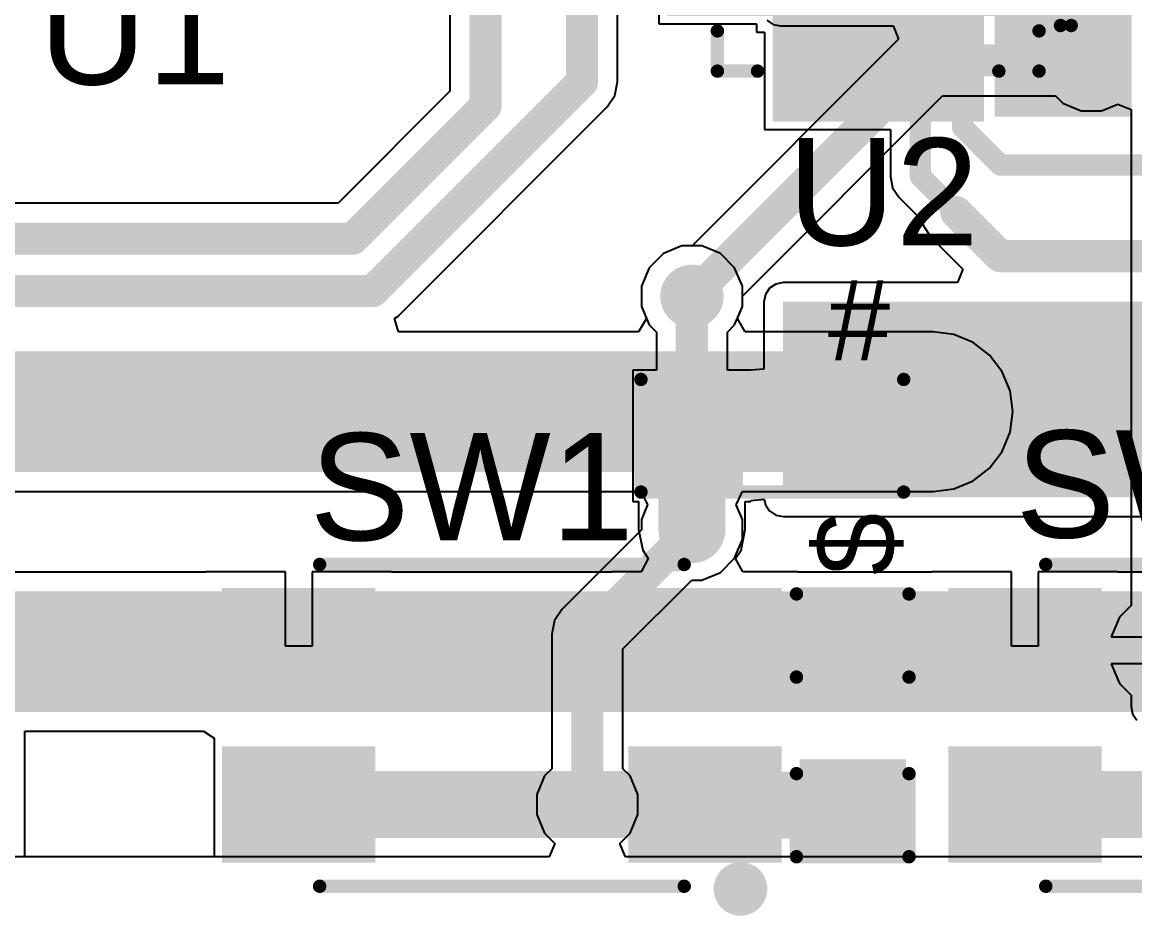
# Model space of a CAD drawing. Header units: millimetres. Extents: x -0.2 to 56.7, y -0.4 to 21.4.
# Drawn here: x 10.22 to 20.76, y -0.38 to 8.08 of the extents above; entities that cross this region are included whole.
import ezdxf

# ---------------------------------------------------------------- set-up
doc = ezdxf.new("R2010")
doc.units = ezdxf.units.MM
for name, color, linetype in [('BottomLayer', 5, 'Continuous'), ('TopLayer', 1, 'Continuous'), ('TopOverlay', 2, 'Continuous'), ('TopPaste', 8, 'Continuous'), ('TopSolder', 216, 'Continuous'), ('ViaHoleLayer', 16, 'Continuous')]:
    doc.layers.add(name, color=color, linetype=linetype)
doc.styles.add('Arial', font='', dxfattribs={"height": 0.2})
doc.styles.get('Arial').set_extended_font_data('Arial')

# ---------------------------------------------------------------- blocks, each defined once
blk = doc.blocks.new('20_QFN_3')
at = {"layer": 'TopLayer'}
for points in [[(-0.8999982, 1.90000255), (-0.6999985999999999, 1.90000255), (-0.6999985999999999, 1.10000161), (-0.8999982, 1.10000161)], [(-0.499999, 1.90000255), (-0.2999994, 1.90000255), (-0.2999994, 1.10000161), (-0.499999, 1.10000161)], [(-0.0999998, 1.90000255), (0.0999998, 1.90000255), (0.0999998, 1.10000161), (-0.0999998, 1.10000161)], [(0.30000194, 1.90000255), (0.50000154, 1.90000255), (0.50000154, 1.10000161), (0.30000194, 1.10000161)], [(0.7000011399999999, 1.90000255), (0.90000074, 1.90000255), (0.90000074, 1.10000161), (0.7000011399999999, 1.10000161)], [(-1.90000001, 0.90000074), (-1.09999907, 0.90000074), (-1.09999907, 0.7000011399999999), (-1.90000001, 0.7000011399999999)], [(-0.8999994699999999, 0.8999994699999999), (0.8999994699999999, 0.8999994699999999), (0.8999994699999999, -0.8999994699999999), (-0.8999994699999999, -0.8999994699999999)], [(1.10000161, 0.90000074), (1.90000255, 0.90000074), (1.90000255, 0.7000011399999999), (1.10000161, 0.7000011399999999)], [(-1.90000001, 0.50000154), (-1.09999907, 0.50000154), (-1.09999907, 0.30000194), (-1.90000001, 0.30000194)], [(1.10000161, 0.50000154), (1.90000255, 0.50000154), (1.90000255, 0.30000194), (1.10000161, 0.30000194)], [(-1.90000001, 0.0999998), (-1.09999907, 0.0999998), (-1.09999907, -0.0999998), (-1.90000001, -0.0999998)], [(1.10000161, 0.10000234), (1.90000255, 0.10000234), (1.90000255, -0.09999725999999999), (1.10000161, -0.09999725999999999)], [(-1.90000001, -0.2999994), (-1.09999907, -0.2999994), (-1.09999907, -0.499999), (-1.90000001, -0.499999)], [(1.10000161, -0.2999994), (1.90000255, -0.2999994), (1.90000255, -0.499999), (1.10000161, -0.499999)], [(-1.90000001, -0.6999985999999999), (-1.09999907, -0.6999985999999999), (-1.09999907, -0.8999982), (-1.90000001, -0.8999982)], [(1.10000161, -0.6999985999999999), (1.90000255, -0.6999985999999999), (1.90000255, -0.8999982), (1.10000161, -0.8999982)], [(-0.8999982, -1.09999907), (-0.6999985999999999, -1.09999907), (-0.6999985999999999, -1.90000001), (-0.8999982, -1.90000001)], [(-0.499999, -1.09999907), (-0.2999994, -1.09999907), (-0.2999994, -1.90000001), (-0.499999, -1.90000001)], [(-0.09999725999999999, -1.09999907), (0.10000234, -1.09999907), (0.10000234, -1.90000001), (-0.09999725999999999, -1.90000001)], [(0.30000194, -1.09999907), (0.50000154, -1.09999907), (0.50000154, -1.90000001), (0.30000194, -1.90000001)], [(0.7000011399999999, -1.09999907), (0.90000074, -1.09999907), (0.90000074, -1.90000001), (0.7000011399999999, -1.90000001)]]:
    blk.add_hatch(color=1, dxfattribs=at).paths.add_polyline_path(points)
at = {"layer": 'TopPaste'}
for points in [[(-0.8999982, 1.90000255), (-0.6999985999999999, 1.90000255), (-0.6999985999999999, 1.10000161), (-0.8999982, 1.10000161)], [(-0.499999, 1.90000255), (-0.2999994, 1.90000255), (-0.2999994, 1.10000161), (-0.499999, 1.10000161)], [(-0.0999998, 1.90000255), (0.0999998, 1.90000255), (0.0999998, 1.10000161), (-0.0999998, 1.10000161)], [(0.30000194, 1.90000255), (0.50000154, 1.90000255), (0.50000154, 1.10000161), (0.30000194, 1.10000161)], [(0.7000011399999999, 1.90000255), (0.90000074, 1.90000255), (0.90000074, 1.10000161), (0.7000011399999999, 1.10000161)], [(-1.90000001, 0.90000074), (-1.09999907, 0.90000074), (-1.09999907, 0.7000011399999999), (-1.90000001, 0.7000011399999999)], [(-0.8999994699999999, 0.8999994699999999), (0.8999994699999999, 0.8999994699999999), (0.8999994699999999, -0.8999994699999999), (-0.8999994699999999, -0.8999994699999999)], [(1.10000161, 0.90000074), (1.90000255, 0.90000074), (1.90000255, 0.7000011399999999), (1.10000161, 0.7000011399999999)], [(-1.90000001, 0.50000154), (-1.09999907, 0.50000154), (-1.09999907, 0.30000194), (-1.90000001, 0.30000194)], [(1.10000161, 0.50000154), (1.90000255, 0.50000154), (1.90000255, 0.30000194), (1.10000161, 0.30000194)], [(-1.90000001, 0.0999998), (-1.09999907, 0.0999998), (-1.09999907, -0.0999998), (-1.90000001, -0.0999998)], [(1.10000161, 0.10000234), (1.90000255, 0.10000234), (1.90000255, -0.09999725999999999), (1.10000161, -0.09999725999999999)], [(-1.90000001, -0.2999994), (-1.09999907, -0.2999994), (-1.09999907, -0.499999), (-1.90000001, -0.499999)], [(1.10000161, -0.2999994), (1.90000255, -0.2999994), (1.90000255, -0.499999), (1.10000161, -0.499999)], [(-1.90000001, -0.6999985999999999), (-1.09999907, -0.6999985999999999), (-1.09999907, -0.8999982), (-1.90000001, -0.8999982)], [(1.10000161, -0.6999985999999999), (1.90000255, -0.6999985999999999), (1.90000255, -0.8999982), (1.10000161, -0.8999982)], [(-0.8999982, -1.09999907), (-0.6999985999999999, -1.09999907), (-0.6999985999999999, -1.90000001), (-0.8999982, -1.90000001)], [(-0.499999, -1.09999907), (-0.2999994, -1.09999907), (-0.2999994, -1.90000001), (-0.499999, -1.90000001)], [(-0.09999725999999999, -1.09999907), (0.10000234, -1.09999907), (0.10000234, -1.90000001), (-0.09999725999999999, -1.90000001)], [(0.30000194, -1.09999907), (0.50000154, -1.09999907), (0.50000154, -1.90000001), (0.30000194, -1.90000001)], [(0.7000011399999999, -1.09999907), (0.90000074, -1.09999907), (0.90000074, -1.90000001), (0.7000011399999999, -1.90000001)]]:
    blk.add_hatch(color=8, dxfattribs=at).paths.add_polyline_path(points)
at = {"layer": 'TopSolder'}
for points in [[(-1.0015982, 2.00160255), (-0.5983986, 2.00160255), (-0.5983986, 0.9984016099999999), (-1.0015982, 0.9984016099999999)], [(-0.601599, 2.00160255), (-0.1983994, 2.00160255), (-0.1983994, 0.9984016099999999), (-0.601599, 0.9984016099999999)], [(-0.2015998, 2.00160255), (0.2015998, 2.00160255), (0.2015998, 0.9984016099999999), (-0.2015998, 0.9984016099999999)], [(0.19840194, 2.00160255), (0.60160154, 2.00160255), (0.60160154, 0.9984016099999999), (0.19840194, 0.9984016099999999)], [(0.59840114, 2.00160255), (1.00160074, 2.00160255), (1.00160074, 0.9984016099999999), (0.59840114, 0.9984016099999999)], [(-2.00160001, 1.00160074), (-0.99839907, 1.00160074), (-0.99839907, 0.59840114), (-2.00160001, 0.59840114)], [(-1.00159947, 1.00159947), (1.00159947, 1.00159947), (1.00159947, -1.00159947), (-1.00159947, -1.00159947)], [(0.9984016099999999, 1.00160074), (2.00160255, 1.00160074), (2.00160255, 0.59840114), (0.9984016099999999, 0.59840114)], [(-2.00160001, 0.60160154), (-0.99839907, 0.60160154), (-0.99839907, 0.19840194), (-2.00160001, 0.19840194)], [(0.9984016099999999, 0.60160154), (2.00160255, 0.60160154), (2.00160255, 0.19840194), (0.9984016099999999, 0.19840194)], [(-2.00160001, 0.2015998), (-0.99839907, 0.2015998), (-0.99839907, -0.2015998), (-2.00160001, -0.2015998)], [(0.9984016099999999, 0.20160234), (2.00160255, 0.20160234), (2.00160255, -0.20159726), (0.9984016099999999, -0.20159726)], [(-2.00160001, -0.1983994), (-0.99839907, -0.1983994), (-0.99839907, -0.601599), (-2.00160001, -0.601599)], [(0.9984016099999999, -0.1983994), (2.00160255, -0.1983994), (2.00160255, -0.601599), (0.9984016099999999, -0.601599)], [(-2.00160001, -0.5983986), (-0.99839907, -0.5983986), (-0.99839907, -1.0015982), (-2.00160001, -1.0015982)], [(0.9984016099999999, -0.5983986), (2.00160255, -0.5983986), (2.00160255, -1.0015982), (0.9984016099999999, -1.0015982)], [(-1.0015982, -0.99839907), (-0.5983986, -0.99839907), (-0.5983986, -2.00160001), (-1.0015982, -2.00160001)], [(-0.601599, -0.99839907), (-0.1983994, -0.99839907), (-0.1983994, -2.00160001), (-0.601599, -2.00160001)], [(-0.20159726, -0.99839907), (0.20160234, -0.99839907), (0.20160234, -2.00160001), (-0.20159726, -2.00160001)], [(0.19840194, -0.99839907), (0.60160154, -0.99839907), (0.60160154, -2.00160001), (0.19840194, -2.00160001)], [(0.59840114, -0.99839907), (1.00160074, -0.99839907), (1.00160074, -2.00160001), (0.59840114, -2.00160001)]]:
    blk.add_hatch(color=216, dxfattribs=at).paths.add_polyline_path(points)
at = {"layer": 'TopOverlay', "const_width": 0.127}
for points in [[(-1.524, 1.524), (-1.524, 1.143)], [(-1.143, 1.524), (-1.524, 1.524)], [(1.524, 1.524), (1.143, 1.524)], [(1.524, 1.524), (1.524, 1.143)], [(-1.524, -1.143), (-1.524, -1.524)], [(1.524, -1.143), (1.524, -1.524)], [(-1.143, -1.524), (-1.524, -1.524)], [(1.524, -1.524), (1.143, -1.524)]]:
    blk.add_lwpolyline(points, dxfattribs=at)
at = {"layer": 'TopOverlay'}
for points, const_width in [([(-1.55575, 1.524, 1), (-1.49225, 1.524, 1)], 0.0635), ([(-1.55575, 1.524, 1), (-1.49225, 1.524, 1)], 0.0635), ([(-1.17475, 1.524, 1), (-1.11125, 1.524, 1)], 0.0635), ([(1.11125, 1.524, 1), (1.17475, 1.524, 1)], 0.0635), ([(1.49225, 1.524, 1), (1.55575, 1.524, 1)], 0.0635), ([(1.49225, 1.524, 1), (1.55575, 1.524, 1)], 0.0635), ([(-1.7272, 1.0922, 1), (-1.8288, 1.0922, 1)], 0.127), ([(-1.55575, 1.143, 1), (-1.49225, 1.143, 1)], 0.0635), ([(1.49225, 1.143, 1), (1.55575, 1.143, 1)], 0.0635), ([(-1.86055, 1.0922, 1), (-1.79705, 1.0922, 1)], 0.0635), ([(-1.75895, 1.0922, 1), (-1.69545, 1.0922, 1)], 0.0635), ([(-1.55575, -1.143, 1), (-1.49225, -1.143, 1)], 0.0635), ([(1.49225, -1.143, 1), (1.55575, -1.143, 1)], 0.0635), ([(-1.55575, -1.524, 1), (-1.49225, -1.524, 1)], 0.0635), ([(-1.55575, -1.524, 1), (-1.49225, -1.524, 1)], 0.0635), ([(-1.17475, -1.524, 1), (-1.11125, -1.524, 1)], 0.0635), ([(1.11125, -1.524, 1), (1.17475, -1.524, 1)], 0.0635), ([(1.49225, -1.524, 1), (1.55575, -1.524, 1)], 0.0635), ([(1.49225, -1.524, 1), (1.55575, -1.524, 1)], 0.0635)]:
    blk.add_lwpolyline(points, format="xyb", close=True, dxfattribs=dict(at, const_width=const_width))
blk = doc.blocks.new('TS_1185EC_C_D_B_7')
at = {"layer": 'TopLayer'}
for points in [[(-2.54999998, 1.20000141), (-1.29999994, 1.20000141), (-1.29999994, 0.30000067), (-2.54999998, 0.30000067)], [(1.29999994, 1.20000141), (2.54999998, 1.20000141), (2.54999998, 0.30000067), (1.29999994, 0.30000067)], [(-2.54999998, -0.29999813), (-1.29999994, -0.29999813), (-1.29999994, -1.19999887), (-2.54999998, -1.19999887)], [(1.29999994, -0.29999813), (2.54999998, -0.29999813), (2.54999998, -1.19999887), (1.29999994, -1.19999887)]]:
    blk.add_hatch(color=1, dxfattribs=at).paths.add_polyline_path(points)
at = {"layer": 'TopPaste'}
for points in [[(-2.54999998, 1.20000141), (-1.29999994, 1.20000141), (-1.29999994, 0.30000067), (-2.54999998, 0.30000067)], [(1.29999994, 1.20000141), (2.54999998, 1.20000141), (2.54999998, 0.30000067), (1.29999994, 0.30000067)], [(-2.54999998, -0.29999813), (-1.29999994, -0.29999813), (-1.29999994, -1.19999887), (-2.54999998, -1.19999887)], [(1.29999994, -0.29999813), (2.54999998, -0.29999813), (2.54999998, -1.19999887), (1.29999994, -1.19999887)]]:
    blk.add_hatch(color=8, dxfattribs=at).paths.add_polyline_path(points)
at = {"layer": 'TopSolder'}
for points in [[(-2.65159998, 1.30160141), (-1.19839994, 1.30160141), (-1.19839994, 0.19840067), (-2.65159998, 0.19840067)], [(1.19839994, 1.30160141), (2.65159998, 1.30160141), (2.65159998, 0.19840067), (1.19839994, 0.19840067)], [(-2.65159998, -0.19839813), (-1.19839994, -0.19839813), (-1.19839994, -1.30159887), (-2.65159998, -1.30159887)], [(1.19839994, -0.19839813), (2.65159998, -0.19839813), (2.65159998, -1.30159887), (1.19839994, -1.30159887)]]:
    blk.add_hatch(color=216, dxfattribs=at).paths.add_polyline_path(points)
at = {"layer": 'TopOverlay'}
for points, const_width in [([(-2.1336, 1.5494, 1), (-2.3876, 1.5494, 1)], 0.254), ([(-2.4511, 1.5494, 1), (-2.3241, 1.5494, 1)], 0.127), ([(-2.1971, 1.5494, 1), (-2.0701, 1.5494, 1)], 0.127), ([(-1.75895, 1.524, 1), (-1.69545, 1.524, 1)], 0.0635), ([(1.69545, 1.524, 1), (1.75895, 1.524, 1)], 0.0635), ([(-1.75895, -1.52399746, 1), (-1.69545, -1.52399746, 1)], 0.0635), ([(1.69545, -1.52399746, 1), (1.75895, -1.52399746, 1)], 0.0635)]:
    blk.add_lwpolyline(points, format="xyb", close=True, dxfattribs=dict(at, const_width=const_width))
at = {"layer": 'TopOverlay', "const_width": 0.127}
for points in [[(1.7272, 1.524), (-1.7272, 1.524)], [(1.7272, -1.52399746), (-1.7272, -1.52399746)]]:
    blk.add_lwpolyline(points, dxfattribs=at)
blk = doc.blocks.new('TS_1185EC_C_D_B_9')
at = {"layer": 'TopLayer'}
for points in [[(-2.54999998, 1.20000141), (-1.29999994, 1.20000141), (-1.29999994, 0.30000067), (-2.54999998, 0.30000067)], [(1.29999994, 1.20000141), (2.54999998, 1.20000141), (2.54999998, 0.30000067), (1.29999994, 0.30000067)], [(-2.54999998, -0.29999813), (-1.29999994, -0.29999813), (-1.29999994, -1.19999887), (-2.54999998, -1.19999887)], [(1.29999994, -0.29999813), (2.54999998, -0.29999813), (2.54999998, -1.19999887), (1.29999994, -1.19999887)]]:
    blk.add_hatch(color=1, dxfattribs=at).paths.add_polyline_path(points)
at = {"layer": 'TopPaste'}
for points in [[(-2.54999998, 1.20000141), (-1.29999994, 1.20000141), (-1.29999994, 0.30000067), (-2.54999998, 0.30000067)], [(1.29999994, 1.20000141), (2.54999998, 1.20000141), (2.54999998, 0.30000067), (1.29999994, 0.30000067)], [(-2.54999998, -0.29999813), (-1.29999994, -0.29999813), (-1.29999994, -1.19999887), (-2.54999998, -1.19999887)], [(1.29999994, -0.29999813), (2.54999998, -0.29999813), (2.54999998, -1.19999887), (1.29999994, -1.19999887)]]:
    blk.add_hatch(color=8, dxfattribs=at).paths.add_polyline_path(points)
at = {"layer": 'TopSolder'}
for points in [[(-2.65159998, 1.30160141), (-1.19839994, 1.30160141), (-1.19839994, 0.19840067), (-2.65159998, 0.19840067)], [(1.19839994, 1.30160141), (2.65159998, 1.30160141), (2.65159998, 0.19840067), (1.19839994, 0.19840067)], [(-2.65159998, -0.19839813), (-1.19839994, -0.19839813), (-1.19839994, -1.30159887), (-2.65159998, -1.30159887)], [(1.19839994, -0.19839813), (2.65159998, -0.19839813), (2.65159998, -1.30159887), (1.19839994, -1.30159887)]]:
    blk.add_hatch(color=216, dxfattribs=at).paths.add_polyline_path(points)
at = {"layer": 'TopOverlay'}
for points, const_width in [([(-2.1336, 1.5494, 1), (-2.3876, 1.5494, 1)], 0.254), ([(-2.4511, 1.5494, 1), (-2.3241, 1.5494, 1)], 0.127), ([(-2.1971, 1.5494, 1), (-2.0701, 1.5494, 1)], 0.127), ([(-1.75895, 1.524, 1), (-1.69545, 1.524, 1)], 0.0635), ([(1.69545, 1.524, 1), (1.75895, 1.524, 1)], 0.0635), ([(-1.75895, -1.52399746, 1), (-1.69545, -1.52399746, 1)], 0.0635), ([(1.69545, -1.52399746, 1), (1.75895, -1.52399746, 1)], 0.0635)]:
    blk.add_lwpolyline(points, format="xyb", close=True, dxfattribs=dict(at, const_width=const_width))
at = {"layer": 'TopOverlay', "const_width": 0.127}
for points in [[(1.7272, 1.524), (-1.7272, 1.524)], [(1.7272, -1.52399746), (-1.7272, -1.52399746)]]:
    blk.add_lwpolyline(points, dxfattribs=at)
blk = doc.blocks.new('RES_0603_13')
at = {"layer": 'TopLayer'}
for points in [[(-0.3809999999999999, 0.4445), (-0.3809999999999999, -0.4445), (-1.143, -0.4445), (-1.143, 0.4445)], [(1.143, 0.4445), (1.143, -0.4445), (0.3809999999999999, -0.4445), (0.3809999999999999, 0.4445)]]:
    blk.add_hatch(color=1, dxfattribs=at).paths.add_polyline_path(points)
at = {"layer": 'TopPaste'}
for points in [[(-0.3809999999999999, 0.4445), (-0.3809999999999999, -0.4445), (-1.143, -0.4445), (-1.143, 0.4445)], [(1.143, 0.4445), (1.143, -0.4445), (0.3809999999999999, -0.4445), (0.3809999999999999, 0.4445)]]:
    blk.add_hatch(color=8, dxfattribs=at).paths.add_polyline_path(points)
at = {"layer": 'TopSolder'}
for points in [[(-0.2794, 0.5460999999999999), (-0.2794, -0.5460999999999999), (-1.2446, -0.5460999999999999), (-1.2446, 0.5460999999999999)], [(1.2446, 0.5460999999999999), (1.2446, -0.5460999999999999), (0.2794, -0.5460999999999999), (0.2794, 0.5460999999999999)]]:
    blk.add_hatch(color=216, dxfattribs=at).paths.add_polyline_path(points)
at = {"layer": 'TopOverlay', "const_width": 0.127}
for points in [[(-1.2446, 0.5334), (-1.2446, -0.5334)], [(1.2446, 0.5334), (-1.2446, 0.5334)], [(1.2446, 0.5334), (1.2446, -0.5334)], [(1.2446, -0.5334), (-1.2446, -0.5334)]]:
    blk.add_lwpolyline(points, dxfattribs=at)
at = {"layer": 'TopOverlay', "const_width": 0.0635}
for points in [[(-1.27635, 0.5334, 1), (-1.21285, 0.5334, 1)], [(-1.27635, 0.5334, 1), (-1.21285, 0.5334, 1)], [(1.21285, 0.5334, 1), (1.27635, 0.5334, 1)], [(1.21285, 0.5334, 1), (1.27635, 0.5334, 1)], [(-1.27635, -0.5334, 1), (-1.21285, -0.5334, 1)], [(-1.27635, -0.5334, 1), (-1.21285, -0.5334, 1)], [(1.21285, -0.5334, 1), (1.27635, -0.5334, 1)], [(1.21285, -0.5334, 1), (1.27635, -0.5334, 1)]]:
    blk.add_lwpolyline(points, format="xyb", close=True, dxfattribs=at)
blk = doc.blocks.new('C__0603_22')
at = {"layer": 'TopLayer'}
for points in [[(-0.3809999999999999, 0.4445), (-0.3809999999999999, -0.4445), (-1.143, -0.4445), (-1.143, 0.4445)], [(1.143, 0.4445), (1.143, -0.4445), (0.3809999999999999, -0.4445), (0.3809999999999999, 0.4445)]]:
    blk.add_hatch(color=1, dxfattribs=at).paths.add_polyline_path(points)
at = {"layer": 'TopPaste'}
for points in [[(-0.3809999999999999, 0.4445), (-0.3809999999999999, -0.4445), (-1.143, -0.4445), (-1.143, 0.4445)], [(1.143, 0.4445), (1.143, -0.4445), (0.3809999999999999, -0.4445), (0.3809999999999999, 0.4445)]]:
    blk.add_hatch(color=8, dxfattribs=at).paths.add_polyline_path(points)
at = {"layer": 'TopSolder'}
for points in [[(-0.3210001199999999, 0.50449988), (-0.3210001199999999, -0.50449988), (-1.20299988, -0.50449988), (-1.20299988, 0.50449988)], [(1.20299988, 0.50449988), (1.20299988, -0.50449988), (0.3210001199999999, -0.50449988), (0.3210001199999999, 0.50449988)]]:
    blk.add_hatch(color=216, dxfattribs=at).paths.add_polyline_path(points)
at = {"layer": 'TopOverlay', "const_width": 0.127}
for points in [[(-1.2446, 0.5334), (-1.2446, -0.5334)], [(-1.2446, 0.5334), (-0.4571999999999999, 0.5334)], [(0.4571999999999999, 0.5334), (1.2446, 0.5334)], [(1.2446, 0.5334), (1.2446, -0.5334)], [(-1.2446, -0.5334), (-0.4571999999999999, -0.5334)], [(0.4571999999999999, -0.5334), (1.2446, -0.5334)]]:
    blk.add_lwpolyline(points, dxfattribs=at)
at = {"layer": 'TopOverlay', "const_width": 0.0635}
for points in [[(-1.27635, 0.5334, 1), (-1.21285, 0.5334, 1)], [(-1.27635, 0.5334, 1), (-1.21285, 0.5334, 1)], [(-0.4889499999999999, 0.5334, 1), (-0.42545, 0.5334, 1)], [(0.42545, 0.5334, 1), (0.4889499999999999, 0.5334, 1)], [(1.21285, 0.5334, 1), (1.27635, 0.5334, 1)], [(1.21285, 0.5334, 1), (1.27635, 0.5334, 1)], [(-1.27635, -0.5334, 1), (-1.21285, -0.5334, 1)], [(-1.27635, -0.5334, 1), (-1.21285, -0.5334, 1)], [(-0.4889499999999999, -0.5334, 1), (-0.42545, -0.5334, 1)], [(0.42545, -0.5334, 1), (0.4889499999999999, -0.5334, 1)], [(1.21285, -0.5334, 1), (1.27635, -0.5334, 1)], [(1.21285, -0.5334, 1), (1.27635, -0.5334, 1)]]:
    blk.add_lwpolyline(points, format="xyb", close=True, dxfattribs=at)

msp = doc.modelspace()

# ---------------------------------------------------------------- hatches: boundary and pattern name
at = {"layer": 'BottomLayer'}
h = msp.add_hatch(color=5, dxfattribs=at)
edge = h.paths.add_edge_path()
edge.add_arc((20.3454, 7.7216), 0.2999994, 0, 360)
h = msp.add_hatch(color=5, dxfattribs=at)
edge = h.paths.add_edge_path()
edge.add_arc((16.5608, 5.4864), 0.2999994, 0, 360)
h = msp.add_hatch(color=5, dxfattribs=at)
edge = h.paths.add_edge_path()
edge.add_arc((18.8468, 4.3942), 0.2999994, 0, 360)
h = msp.add_hatch(color=5, dxfattribs=at)
edge = h.paths.add_edge_path()
edge.add_arc((16.5608, 3.2766), 0.2999994, 0, 360)
h = msp.add_hatch(color=5, dxfattribs=at)
edge = h.paths.add_edge_path()
edge.add_arc((15.5702, 0.67239896), 0.2999994, 0, 360)
at = {"layer": 'TopLayer'}
for points in [[(19.431, 7.188202539999999), (20.7264, 7.188202539999999), (20.7264, 8.45819746), (19.431, 8.45819746)], [(17.4244, 3.581399999999999), (24.13, 3.581399999999999), (24.13, 5.4356), (17.4244, 5.4356)], [(7.289799999999999, 1.5494), (26.8986, 1.5494), (26.8986, 2.6924), (7.289799999999999, 2.6924)]]:
    msp.add_hatch(color=1, dxfattribs=at).paths.add_polyline_path(points)
h = msp.add_hatch(color=1, dxfattribs=at)
edge = h.paths.add_edge_path()
edge.add_arc((20.3454, 7.7216), 0.2999994, 0, 360)
h = msp.add_hatch(color=1, dxfattribs=at)
edge = h.paths.add_edge_path()
edge.add_arc((16.5608, 5.4864), 0.2999994, 0, 360)
h = msp.add_hatch(color=1, dxfattribs=at)
edge = h.paths.add_edge_path()
edge.add_arc((18.8468, 4.3942), 0.2999994, 0, 360)
h = msp.add_hatch(color=1, dxfattribs=at)
edge = h.paths.add_edge_path()
edge.add_arc((16.5608, 3.2766), 0.2999994, 0, 360)
h = msp.add_hatch(color=1, dxfattribs=at)
edge = h.paths.add_edge_path()
edge.add_arc((15.5702, 0.67239896), 0.2999994, 0, 360)
at = {"layer": 'ViaHoleLayer'}
h = msp.add_hatch(color=16, dxfattribs=at)
edge = h.paths.add_edge_path()
edge.add_arc((20.3454, 7.7216), 0.1499997, 0, 360)
h = msp.add_hatch(color=16, dxfattribs=at)
edge = h.paths.add_edge_path()
edge.add_arc((16.5608, 5.4864), 0.1499997, 0, 360)
h = msp.add_hatch(color=16, dxfattribs=at)
edge = h.paths.add_edge_path()
edge.add_arc((18.8468, 4.3942), 0.1499997, 0, 360)
h = msp.add_hatch(color=16, dxfattribs=at)
edge = h.paths.add_edge_path()
edge.add_arc((16.5608, 3.2766), 0.1499997, 0, 360)
h = msp.add_hatch(color=16, dxfattribs=at)
edge = h.paths.add_edge_path()
edge.add_arc((15.5702, 0.67239896), 0.1499997, 0, 360)

# ---------------------------------------------------------------- linework, layer by layer
at = {"layer": 'BottomLayer'}
for p, q in [((15.85606938, 7.518399999999999), (15.85606938, 8.57635826)), ((14.26833062, 8.460737459999999), (14.26833062, 7.429253619999999)), ((17.27081382, 8.10141382), (17.32962752, 8.06211748)), ((17.32962752, 8.06211748), (17.399, 8.04831766)), ((17.399, 8.04831766), (18.46698872, 8.04831766)), ((18.46698872, 8.04831766), (18.51959466, 7.92131766)), ((18.51959466, 7.92131766), (16.5624764, 5.964199399999999)), ((15.83044332, 7.38956358), (15.85606938, 7.518399999999999)), ((14.26833062, 7.429253619999999), (13.20824638, 6.36916938)), ((15.7574615, 7.280338499999999), (15.83044332, 7.38956358)), ((17.0385994, 5.4880764), (18.93545362, 7.38493062)), ((18.93545362, 7.38493062), (20.00635826, 7.38493062)), ((20.00635826, 7.38493062), (20.07474776, 7.316541119999999)), ((13.7762615, 5.2991385), (15.7574615, 7.280338499999999)), ((20.07474776, 7.316541119999999), (20.25036082, 7.2438006)), ((20.44043918, 7.2438006), (20.59591766, 7.308199759999999)), ((20.59591766, 7.308199759999999), (20.72291766, 7.25747088)), ((20.25036082, 7.2438006), (20.44043918, 7.2438006)), ((20.72291766, 7.25747088), (20.72291766, 2.55799082)), ((13.20824638, 6.36916938), (3.84693668, 6.36916938)), ((16.46576082, 5.964199399999999), (16.29014776, 5.891458879999999)), ((16.5624764, 5.964199399999999), (16.46576082, 5.964199399999999)), ((16.29014776, 5.891458879999999), (16.15574112, 5.75705224)), ((16.15574112, 5.75705224), (16.0830006, 5.58143918)), ((16.0830006, 5.58143918), (16.0830006, 5.39136082)), ((17.0385994, 5.39136082), (17.0385994, 5.4880764)), ((16.0830006, 5.39136082), (16.1303843, 5.27696938)), ((16.9912157, 5.27696938), (17.0385994, 5.39136082)), ((13.74307894, 5.27696684), (13.7762615, 5.2991385)), ((13.78160566, 5.14996684), (13.74307894, 5.27696684)), ((16.1303843, 5.27696938), (16.05558638, 5.14996684)), ((17.06601362, 5.14996684), (16.9912157, 5.27696938)), ((16.05558638, 5.14996684), (13.78160566, 5.14996684)), ((18.8468, 5.14996684), (17.06601362, 5.14996684)), ((19.04240794, 5.12421378), (18.8468, 5.14996684)), ((19.22468342, 5.04871228), (19.04240794, 5.12421378)), ((19.38120838, 4.92860838), (19.22468342, 5.04871228)), ((19.50131228, 4.77208342), (19.38120838, 4.92860838)), ((19.57681378, 4.58980794), (19.50131228, 4.77208342)), ((19.60256684, 4.3942), (19.57681378, 4.58980794)), ((19.57681378, 4.198592059999999), (19.60256684, 4.3942)), ((19.50131228, 4.01631658), (19.57681378, 4.198592059999999)), ((19.38120838, 3.85979162), (19.50131228, 4.01631658)), ((19.22468342, 3.73968772), (19.38120838, 3.85979162)), ((19.04240794, 3.66418622), (19.22468342, 3.73968772)), ((8.796649919999998, 3.638433159999999), (16.08098638, 3.638433159999999)), ((16.08098638, 3.638433159999999), (16.14090498, 3.51143062)), ((16.98069502, 3.51143062), (17.04061362, 3.638433159999999)), ((17.04061362, 3.638433159999999), (18.8468, 3.638433159999999)), ((18.8468, 3.638433159999999), (19.04240794, 3.66418622)), ((16.14090498, 3.51143062), (16.0830006, 3.371639179999999)), ((17.0385994, 3.371639179999999), (16.98069502, 3.51143062)), ((16.0830006, 3.2749236), (15.3321385, 2.5240615)), ((16.0830006, 3.371639179999999), (16.0830006, 3.2749236)), ((17.0385994, 3.18156082), (17.0385994, 3.371639179999999)), ((16.96585888, 3.00594776), (17.0385994, 3.18156082)), ((16.83145224, 2.87154112), (16.96585888, 3.00594776)), ((16.65583918, 2.7988006), (16.83145224, 2.87154112)), ((15.90686938, 2.14654638), (16.5591236, 2.7988006)), ((16.5591236, 2.7988006), (16.65583918, 2.7988006)), ((20.72291766, 2.55799082), (20.6123413, 2.44741446)), ((15.3321385, 2.5240615), (15.25915922, 2.41483896)), ((20.6123413, 2.44741446), (20.5349602, 2.2606)), ((15.25915922, 2.41483896), (15.23353062, 2.286)), ((15.23353062, 2.286), (15.23353062, 1.0114407)), ((20.5349602, 2.2606), (21.082, 2.2606)), ((15.90686938, 1.0114407), (15.90686938, 2.14654638)), ((21.082, 2.0066), (20.5349602, 2.0066)), ((20.5349602, 2.0066), (20.6123413, 1.81978554)), ((20.6123413, 1.81978554), (20.72291766, 1.70920918)), ((20.72291766, 1.70920918), (20.72291766, 1.6002)), ((20.72291766, 1.6002), (20.73671748, 1.53082752)), ((20.73671748, 1.53082752), (20.77601382, 1.47201382)), ((15.23353062, 1.0114407), (15.16514112, 0.9430512)), ((15.97525888, 0.9430512), (15.90686938, 1.0114407)), ((15.16514112, 0.9430512), (15.0924006, 0.76743814)), ((16.0479994, 0.76743814), (15.97525888, 0.9430512)), ((15.0924006, 0.76743814), (15.0924006, 0.57735978)), ((16.0479994, 0.57735978), (16.0479994, 0.76743814)), ((15.0924006, 0.57735978), (15.16514112, 0.4017467199999999)), ((15.97525888, 0.4017467199999999), (16.0479994, 0.57735978)), ((15.16514112, 0.4017467199999999), (15.26208784, 0.3048)), ((15.87831216, 0.3048), (15.97525888, 0.4017467199999999)), ((15.26208784, 0.3048), (15.2094819, 0.1778)), ((15.9309181, 0.1778), (15.87831216, 0.3048)), ((15.2094819, 0.1778), (10.13597414, 0.1778)), ((25.56095218, 0.1778), (15.9309181, 0.1778))]:
    msp.add_line(p, q, dxfattribs=at)
for points, const_width in [([(14.605, 7.289799999999999), (14.605, 8.915399999999998)], 0.3048), ([(15.5194, 7.518399999999999), (15.5194, 8.915399999999998)], 0.3048), ([(16.5608, 5.4864), (18.796, 7.7216)], 0.3048), ([(18.796, 7.7216), (20.3454, 7.7216)], 0.3048), ([(13.5382, 5.537199999999999), (15.5194, 7.518399999999999)], 0.3048), ([(13.3477, 6.0325), (14.605, 7.289799999999999)], 0.3048), ([(2.7178, 6.0325), (13.3477, 6.0325)], 0.3048), ([(4.762499999999999, 5.537199999999999), (13.5382, 5.537199999999999)], 0.3048), ([(8.4836, 4.3942), (18.8468, 4.3942)], 1.143), ([(15.5702, 2.286), (16.5608, 3.2766)], 0.3048), ([(15.5702, 0.67239896), (15.5702, 2.286)], 0.3048)]:
    msp.add_lwpolyline(points, dxfattribs=dict(at, const_width=const_width))
for points, const_width in [([(18.7198, 7.7216, 1), (18.8722, 7.7216, 1)], 0.1524), ([(18.7198, 7.7216, 1), (18.8722, 7.7216, 1)], 0.1524), ([(20.2692, 7.7216, 1), (20.4216, 7.7216, 1)], 0.1524), ([(15.4432, 7.518399999999999, 1), (15.5956, 7.518399999999999, 1)], 0.1524), ([(15.4432, 7.518399999999999, 1), (15.5956, 7.518399999999999, 1)], 0.1524), ([(14.5288, 7.289799999999999, 1), (14.6812, 7.289799999999999, 1)], 0.1524), ([(14.5288, 7.289799999999999, 1), (14.6812, 7.289799999999999, 1)], 0.1524), ([(13.2715, 6.0325, 1), (13.4239, 6.0325, 1)], 0.1524), ([(13.2715, 6.0325, 1), (13.4239, 6.0325, 1)], 0.1524), ([(13.462, 5.537199999999999, 1), (13.6144, 5.537199999999999, 1)], 0.1524), ([(13.462, 5.537199999999999, 1), (13.6144, 5.537199999999999, 1)], 0.1524), ([(16.4846, 5.4864, 1), (16.637, 5.4864, 1)], 0.1524), ([(18.56105, 4.3942, 1), (19.13255, 4.3942, 1)], 0.5714999999999999), ([(16.4846, 3.2766, 1), (16.637, 3.2766, 1)], 0.1524), ([(15.494, 2.286, 1), (15.6464, 2.286, 1)], 0.1524), ([(15.494, 2.286, 1), (15.6464, 2.286, 1)], 0.1524), ([(15.494, 0.67239896, 1), (15.6464, 0.67239896, 1)], 0.1524)]:
    msp.add_lwpolyline(points, format="xyb", close=True, dxfattribs=dict(at, const_width=const_width))
at = {"layer": 'TopLayer'}
for p, q in [((16.24829872, 9.075488579999998), (16.24829872, 8.0662018)), ((16.24829872, 8.0662018), (17.1721018, 8.0662018)), ((17.1721018, 8.0662018), (17.1721018, 7.99000434)), ((17.1721018, 7.99000434), (17.24829926, 7.99000434)), ((17.24829926, 7.99000434), (17.24829926, 7.066201260000001)), ((17.24829926, 7.066201260000001), (18.4412255, 7.066201260000001)), ((18.4412255, 7.066201260000001), (18.4412255, 6.62311858)), ((18.4412255, 6.62311858), (18.44122296, 6.62310588)), ((18.44122296, 6.62310588), (18.46290948, 6.514089080000001)), ((18.46290948, 6.514089080000001), (18.52466196, 6.421668639999999)), ((18.52466196, 6.421668639999999), (18.74562164, 6.200708959999999)), ((18.74562164, 6.200708959999999), (18.75481136, 6.15451652)), ((18.75481136, 6.15451652), (18.82779064, 6.04529144)), ((18.82779064, 6.04529144), (19.12919974, 5.74388234)), ((16.46576082, 5.964199399999999), (16.29014776, 5.891458879999999)), ((16.65583918, 5.964199399999999), (16.46576082, 5.964199399999999)), ((16.83145224, 5.891458879999999), (16.65583918, 5.964199399999999)), ((16.29014776, 5.891458879999999), (16.15574112, 5.75705224)), ((16.96585888, 5.75705224), (16.83145224, 5.891458879999999)), ((16.15574112, 5.75705224), (16.0830006, 5.58143918)), ((17.0385994, 5.58143918), (16.96585888, 5.75705224)), ((19.12919974, 5.74388234), (19.0765938, 5.61688234)), ((17.35502752, 5.60308252), (17.29621382, 5.56378618)), ((17.4244, 5.61688234), (17.35502752, 5.60308252)), ((19.0765938, 5.61688234), (17.4244, 5.61688234)), ((16.0830006, 5.58143918), (16.0830006, 5.39136082)), ((17.0385994, 5.39136082), (17.0385994, 5.58143918)), ((17.25691748, 5.50497248), (17.24311766, 5.4356)), ((17.29621382, 5.56378618), (17.25691748, 5.50497248)), ((16.0830006, 5.39136082), (16.15574112, 5.21574776)), ((16.96585888, 5.21574776), (17.0385994, 5.39136082)), ((17.24311766, 5.4356), (17.24311766, 4.79630994)), ((16.15574112, 5.21574776), (16.22413062, 5.14735826)), ((16.89746938, 5.14735826), (16.96585888, 5.21574776)), ((16.22413062, 5.14735826), (16.22413062, 4.7879)), ((16.89746938, 4.7879), (16.89746938, 5.14735826)), ((16.22413062, 4.7879), (16.002, 4.7879)), ((16.002, 4.7879), (16.002, 3.5433)), ((17.11959746, 4.7879), (16.89746938, 4.7879)), ((17.24311766, 4.79630994), (17.11959746, 4.78790254)), ((17.11959746, 4.78790254), (17.11959746, 4.7879)), ((16.002, 3.5433), (16.0557972, 3.5433)), ((16.0557972, 3.5433), (16.0557972, 3.2766)), ((17.0658028, 3.2766), (17.0658028, 3.5433)), ((17.0658028, 3.5433), (17.1196, 3.5433)), ((17.1196, 3.55138228), (17.2466, 3.56389178)), ((17.1196, 3.5433), (17.1196, 3.55138228)), ((17.2466, 3.56389178), (17.25691748, 3.51202752)), ((17.25691748, 3.51202752), (17.29621382, 3.45321382)), ((17.29621382, 3.45321382), (17.35502752, 3.41391748)), ((17.35502752, 3.41391748), (17.4244, 3.40011766)), ((17.4244, 3.40011766), (24.13, 3.40011766)), ((16.0557972, 3.2766), (16.09423756, 3.0833441)), ((17.02736244, 3.0833441), (17.0658028, 3.2766)), ((16.09423756, 3.0833441), (16.1476563, 3.0033976)), ((16.9739437, 3.0033976), (17.02736244, 3.0833441)), ((16.1476563, 3.0033976), (16.07977226, 2.8763976)), ((17.04182774, 2.8763976), (16.9739437, 3.0033976)), ((11.95657502, 2.87368234), (7.289799999999999, 2.87368234)), ((12.70857504, 2.8763976), (11.95657502, 2.8763976)), ((11.95657502, 2.8763976), (11.95657502, 2.87368234)), ((12.70857504, 2.1723985), (12.70857504, 2.8763976)), ((13.71457506, 2.8763976), (12.96257504, 2.8763976)), ((12.96257504, 2.8763976), (12.96257504, 2.1723985)), ((13.71457506, 2.87368234), (13.71457506, 2.8763976)), ((15.80657494, 2.87368234), (13.71457506, 2.87368234)), ((16.07977226, 2.8763976), (15.80657494, 2.8763976)), ((15.80657494, 2.8763976), (15.80657494, 2.87368234)), ((17.56457498, 2.8763976), (17.04182774, 2.8763976)), ((17.56457498, 2.87368234), (17.56457498, 2.8763976)), ((18.83680002, 2.87368234), (17.56457498, 2.87368234)), ((19.58880004, 2.8763976), (18.83680002, 2.8763976)), ((18.83680002, 2.8763976), (18.83680002, 2.87368234)), ((19.58880004, 2.1723985), (19.58880004, 2.8763976)), ((20.59480006, 2.8763976), (19.84280004, 2.8763976)), ((19.84280004, 2.8763976), (19.84280004, 2.1723985)), ((20.59480006, 2.87368234), (20.59480006, 2.8763976)), ((22.68679994, 2.87368234), (20.59480006, 2.87368234)), ((12.96257504, 2.1723985), (12.70857504, 2.1723985)), ((19.84280004, 2.1723985), (19.58880004, 2.1723985)), ((10.23968234, 0.1778), (10.23968234, 1.36811766)), ((10.23968234, 1.36811766), (11.93390806, 1.36811766)), ((11.93390806, 1.36811766), (12.03277502, 1.30019552)), ((12.03277502, 1.30019552), (12.03277502, 0.1778)), ((12.03277502, 0.1778), (10.23968234, 0.1778))]:
    msp.add_line(p, q, dxfattribs=at)
for points, const_width in [([(20.32, 7.7216), (20.3454, 7.7216)], 0.635), ([(20.0914, 7.67080254), (20.0914, 7.74700254)], 0.3048), ([(18.7260992, 6.62310588), (18.7260992, 7.64400046)], 0.2032), ([(19.1260984, 7.086704139999999), (19.1260984, 7.64400046)], 0.2032), ([(20.32, 7.493002539999999), (20.32, 7.518402539999999)], 0.3048), ([(19.1260984, 7.086704139999999), (19.48180254, 6.731)], 0.2032), ([(19.48180254, 6.731), (21.3614, 6.731)], 0.2032), ([(18.7260992, 6.62310588), (19.06585214, 6.283352939999999)], 0.2032), ([(19.06585214, 6.283352939999999), (19.48180508, 5.8674)], 0.3048), ([(19.48180508, 5.8674), (24.9603006, 5.8674)], 0.3048), ([(16.5608, 4.1656), (16.5608, 5.4864)], 0.3048), ([(16.5608, 3.2766), (16.5608, 4.1656)], 0.635), ([(18.0848, 4.1656), (19.2024, 4.1656)], 0.635), ([(16.68557496, 2.1723985), (17.0942, 2.1723985)], 0.635), ([(17.0942, 2.1342985), (18.0848, 2.1342985)], 0.635), ([(18.0848, 2.1342985), (18.08480254, 2.13430104)], 0.635), ([(19.71580004, 2.13430104), (19.71580258, 2.13430358)], 0.635), ([(12.87050004, 0.67239896), (15.5702, 0.67239896)], 0.635), ([(15.5702, 0.67239896), (16.68557496, 0.67239896)], 0.635), ([(16.68557496, 0.67239896), (16.72049996, 0.67239896)], 0.635), ([(16.72049996, 0.67239896), (16.72649944, 0.66639948)], 0.635), ([(16.72649944, 0.66639948), (18.07880052, 0.66639948)], 0.635), ([(18.07880052, 0.66639948), (18.0848, 0.6604)], 0.635), ([(19.71580004, 0.67239896), (23.56579996, 0.67239896)], 0.635)]:
    msp.add_lwpolyline(points, dxfattribs=dict(at, const_width=const_width))
for points, const_width in [([(20.16125, 7.7216, 1), (20.47875, 7.7216, 1)], 0.3175), ([(20.18665, 7.7216, 1), (20.50415, 7.7216, 1)], 0.3175), ([(20.0152, 7.74700254, 1), (20.1676, 7.74700254, 1)], 0.1524), ([(20.0152, 7.67080254, 1), (20.1676, 7.67080254, 1)], 0.1524), ([(18.6752992, 7.64400046, 1), (18.7768992, 7.64400046, 1)], 0.1016), ([(19.0752984, 7.64400046, 1), (19.1768984, 7.64400046, 1)], 0.1016), ([(20.2438, 7.518402539999999, 1), (20.3962, 7.518402539999999, 1)], 0.1524), ([(20.2438, 7.493002539999999, 1), (20.3962, 7.493002539999999, 1)], 0.1524), ([(19.0752984, 7.086704139999999, 1), (19.1768984, 7.086704139999999, 1)], 0.1016), ([(19.0752984, 7.086704139999999, 1), (19.1768984, 7.086704139999999, 1)], 0.1016), ([(19.43100254, 6.731, 1), (19.53260254, 6.731, 1)], 0.1016), ([(19.43100254, 6.731, 1), (19.53260254, 6.731, 1)], 0.1016), ([(18.6752992, 6.62310588, 1), (18.7768992, 6.62310588, 1)], 0.1016), ([(18.6752992, 6.62310588, 1), (18.7768992, 6.62310588, 1)], 0.1016), ([(18.98965214, 6.283352939999999, 1), (19.14205214, 6.283352939999999, 1)], 0.1524), ([(19.01505214, 6.283352939999999, 1), (19.11665214, 6.283352939999999, 1)], 0.1016), ([(19.40560508, 5.8674, 1), (19.55800508, 5.8674, 1)], 0.1524), ([(19.40560508, 5.8674, 1), (19.55800508, 5.8674, 1)], 0.1524), ([(16.4846, 5.4864, 1), (16.637, 5.4864, 1)], 0.1524), ([(16.40205, 4.1656, 1), (16.71955, 4.1656, 1)], 0.3175), ([(17.92605, 4.1656, 1), (18.24355, 4.1656, 1)], 0.3175), ([(19.04365, 4.1656, 1), (19.36115, 4.1656, 1)], 0.3175), ([(16.4846, 4.1656, 1), (16.637, 4.1656, 1)], 0.1524), ([(16.40205, 3.2766, 1), (16.71955, 3.2766, 1)], 0.3175), ([(16.52682496, 2.1723985, 1), (16.84432496, 2.1723985, 1)], 0.3175), ([(16.93545, 2.1723985, 1), (17.25295, 2.1723985, 1)], 0.3175), ([(16.93545, 2.1342985, 1), (17.25295, 2.1342985, 1)], 0.3175), ([(17.92605, 2.1342985, 1), (18.24355, 2.1342985, 1)], 0.3175), ([(17.92605, 2.1342985, 1), (18.24355, 2.1342985, 1)], 0.3175), ([(17.92605254, 2.13430104, 1), (18.24355254, 2.13430104, 1)], 0.3175), ([(19.55705004, 2.13430104, 1), (19.87455004, 2.13430104, 1)], 0.3175), ([(19.55705258, 2.13430358, 1), (19.87455258, 2.13430358, 1)], 0.3175), ([(12.71175004, 0.67239896, 1), (13.02925004, 0.67239896, 1)], 0.3175), ([(15.41145, 0.67239896, 1), (15.72895, 0.67239896, 1)], 0.3175), ([(15.41145, 0.67239896, 1), (15.72895, 0.67239896, 1)], 0.3175), ([(16.52682496, 0.67239896, 1), (16.84432496, 0.67239896, 1)], 0.3175), ([(16.52682496, 0.67239896, 1), (16.84432496, 0.67239896, 1)], 0.3175), ([(16.56174996, 0.67239896, 1), (16.87924996, 0.67239896, 1)], 0.3175), ([(16.56174996, 0.67239896, 1), (16.87924996, 0.67239896, 1)], 0.3175), ([(16.56774944, 0.66639948, 1), (16.88524944, 0.66639948, 1)], 0.3175), ([(16.56774944, 0.66639948, 1), (16.88524944, 0.66639948, 1)], 0.3175), ([(17.92005052, 0.66639948, 1), (18.23755052, 0.66639948, 1)], 0.3175), ([(17.92005052, 0.66639948, 1), (18.23755052, 0.66639948, 1)], 0.3175), ([(17.92605, 0.6604, 1), (18.24355, 0.6604, 1)], 0.3175), ([(19.55705004, 0.67239896, 1), (19.87455004, 0.67239896, 1)], 0.3175)]:
    msp.add_lwpolyline(points, format="xyb", close=True, dxfattribs=dict(at, const_width=const_width))

# ---------------------------------------------------------------- block references
for name, p, rotation in [('20_QFN_3', (18.3261, 9.144002539999999), 180), ('RES_0603_13', (17.3228, 4.1656), 180), ('TS_1185EC_C_D_B_9', (14.760575, 1.4224), 180), ('TS_1185EC_C_D_B_7', (21.6408, 1.4224), 180), ('C__0603_22', (18.0848, 1.4224), 90)]:
    msp.add_blockref(name, p, dxfattribs=dict(rotation=rotation))

# ---------------------------------------------------------------- texts
at = {"layer": 'TopOverlay', "style": 'Arial'}
for s, p in [('U1', (10.3718868, 7.4931651)), ('U2', (17.4670085, 5.9691651)), ('SW2', (19.62617106, 3.200565099999999)), ('SW1', (12.93744936, 3.1751651))]:
    msp.add_text(s, height=1.016, dxfattribs=at).set_placement(p)
for s, rotation, p in [('#', 180, (18.4404, 5.6388)), ('$', 90, (18.4912, 2.8448))]:
    msp.add_text(s, height=0.7619999999999999, rotation=rotation, dxfattribs=at).set_placement(p)

doc.saveas('drawing.dxf')
